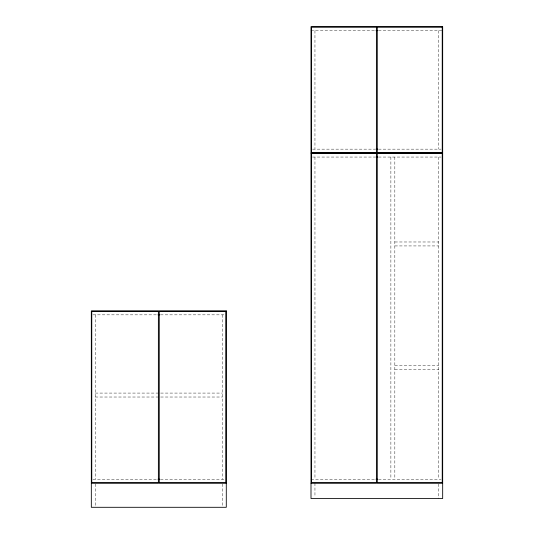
<?xml version="1.0" encoding="UTF-8"?>
<svg xmlns="http://www.w3.org/2000/svg" width="534" height="534" viewBox="0 0 534 534"><rect width="100%" height="100%" fill="white"/><g stroke="black" fill="none" stroke-linecap="round" stroke-linejoin="round"><path stroke-width="0.4" stroke-dasharray="2.67 2" d="M311.002 30.652L375.168 30.652M378.499 30.652L442.673 30.652M312.577 149.153L375.168 149.153M378.499 149.153L441.091 149.153M312.577 157.056L375.168 157.056M378.499 157.056L441.091 157.056M394.833 241.982L438.721 241.982M394.833 245.934L438.721 245.934M92.909 314.84L157.143 314.84M160.474 314.84L224.714 314.84M394.833 365.536L438.721 365.536M394.833 369.481L438.721 369.481M95.279 393.077L222.344 393.077M95.279 397.022L222.344 397.022M92.909 479.212L157.143 479.212M160.474 479.212L224.714 479.212M311.002 479.212L375.168 479.212M378.499 479.212L441.091 479.212M438.721 30.652L438.721 149.153M438.721 157.056L438.721 479.212M438.721 483.971L438.721 498.522M394.833 157.056L394.833 479.212M390.881 157.056L390.881 479.212M314.953 30.652L314.953 149.153M314.953 157.056L314.953 479.212M314.953 483.163L314.953 496.907M222.344 314.84L222.344 479.212M222.344 483.991L222.344 507.3M95.279 314.84L95.279 479.212M95.279 483.991L95.279 506.466"/><path stroke-width="0.8" d="M376.003 30.652L377.671 30.652M376.003 149.153L377.671 149.153M311.002 153.104L442.673 153.104M376.003 157.056L377.671 157.056M157.977 314.84L159.646 314.84M157.977 479.212L159.646 479.212M376.003 479.212L377.671 479.212M91.327 483.163L226.289 483.163M311.002 483.163L442.673 483.163M442.673 26.7L311.002 26.7L311.002 498.522L442.673 498.522L442.673 26.7M376.397 27.141L311.442 27.141L311.442 152.664L376.397 152.664L376.397 27.141M442.232 27.141L377.278 27.141L377.278 152.664L442.232 152.664L442.232 27.141M376.397 153.545L311.442 153.545L311.442 482.723L376.397 482.723L376.397 153.545M442.232 153.545L377.278 153.545L377.278 482.723L442.232 482.723L442.232 153.545M226.289 310.888L91.327 310.888L91.327 507.3L226.289 507.3L226.289 310.888M158.371 311.329L91.768 311.329L91.768 482.723L158.371 482.723L158.371 311.329M225.855 311.329L159.252 311.329L159.252 482.723L225.855 482.723L225.855 311.329"/></g></svg>
